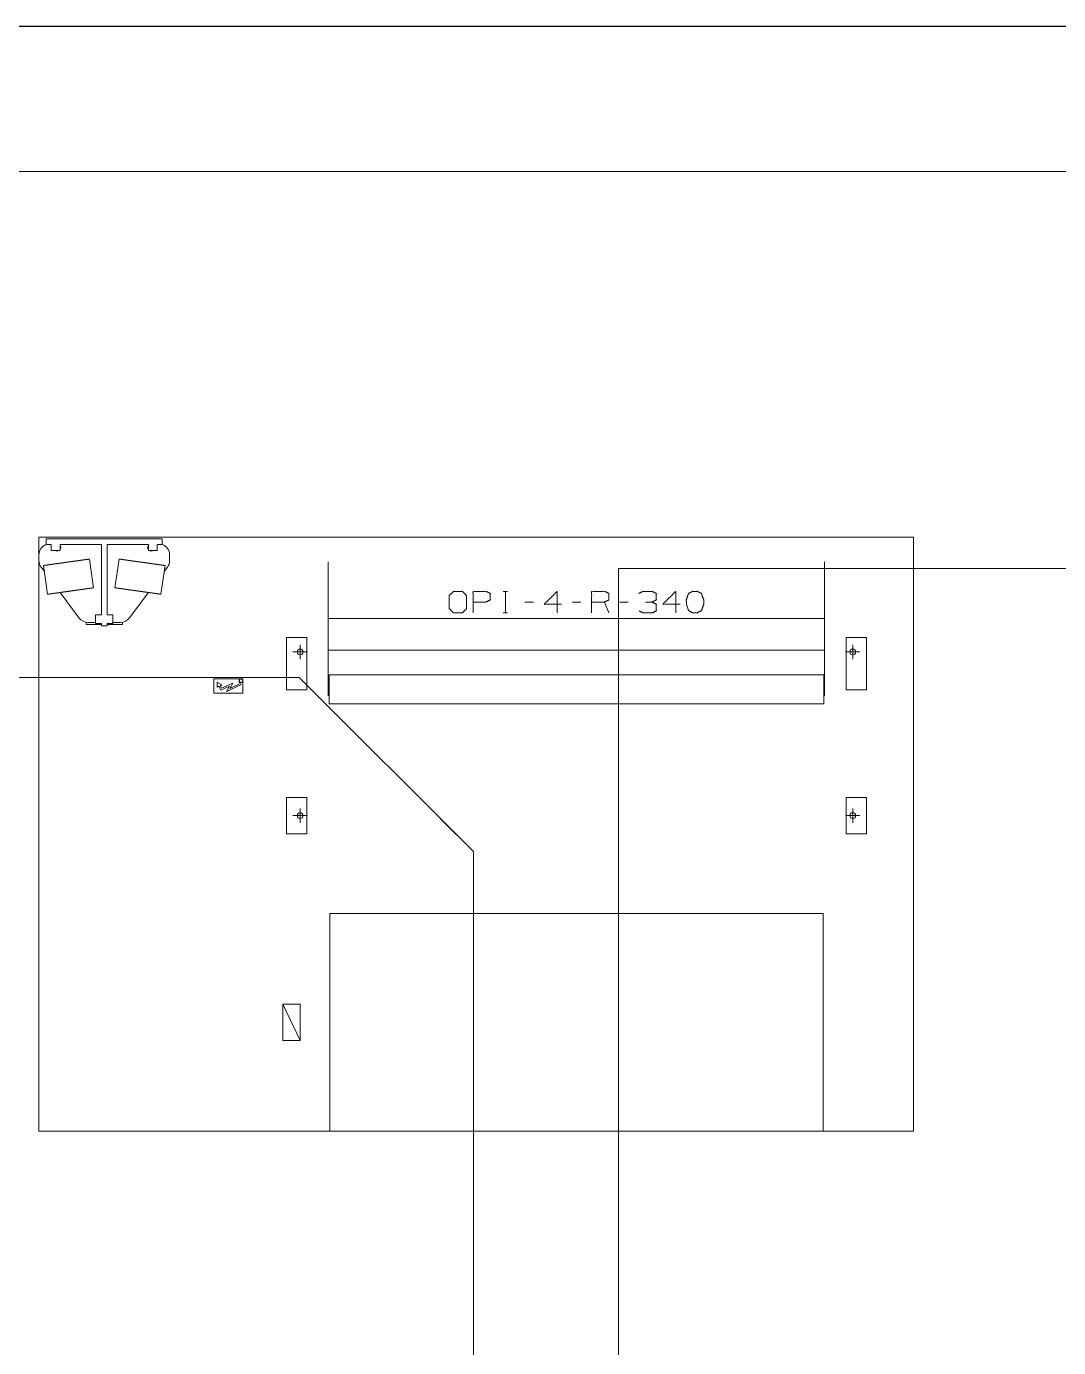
# Model space of a CAD drawing. Header units: millimetres. Extents: x 3056 to 110866, y 16649 to 58349.
# Drawn here: x 31676 to 38789, y 49244 to 58349 of the extents above; entities that cross this region are included whole.
import ezdxf

# ---------------------------------------------------------------- set-up
doc = ezdxf.new("R2010")
doc.units = ezdxf.units.MM
doc.layers.add('1', color=7, linetype='Continuous', true_color=0xffffff)

msp = doc.modelspace()

# ---------------------------------------------------------------- linework, layer by layer
at = {"layer": '1', "color": 143, "linetype": 'Continuous', "lineweight": 25}
msp.add_line((95866.5, 58349.3), (3056.5, 58349.3), dxfattribs=at)
at = {"layer": '1', "color": 143, "linetype": 'Continuous', "lineweight": 13}
for p, q in [((3056.5, 58349.3), (110866.5, 58349.3)), ((35756.5, 17862.6), (35756.5, 54613.3)), ((35756.5, 54613.3), (41956.5, 54613.3)), ((26506.5, 53863.3), (33556.5, 53863.3)), ((33556.5, 53863.3), (34756.5, 52663.3)), ((34756.5, 52663.3), (34756.5, 17862.6))]:
    msp.add_line(p, q, dxfattribs=at)
at = {"layer": '1', "color": 43, "linetype": 'Continuous', "lineweight": 13}
msp.add_line((3056.5, 58349.3), (110866.5, 58349.3), dxfattribs=at)
msp.add_line((3056.5, 58349.3), (110866.5, 58349.3), dxfattribs=at)
at = {"layer": '1', "color": 43, "linetype": 'Continuous', "lineweight": 25}
msp.add_line((110866.5, 58349.3), (3056.5, 58349.3), dxfattribs=at)
msp.add_line((110866.5, 58349.3), (3056.5, 58349.3), dxfattribs=at)
at = {"layer": '1', "color": 9, "linetype": 'Continuous', "lineweight": 13}
for p, q in [((20756.5, 57349.3), (39056.5, 57349.3)), ((37216.5, 54613.3), (39789.5, 54613.3)), ((34756.5, 52663.3), (34530.5, 52889.3)), ((35756.5, 51389.3), (35756.5, 52889.3)), ((34756.5, 52663.3), (34756.5, 51389.3))]:
    msp.add_line(p, q, dxfattribs=at)
at = {"layer": '1', "color": 4, "linetype": 'Continuous', "lineweight": 13}
for p, q in [((31762.5, 50735.3), (31762.5, 54828.3)), ((31762.5, 50735.3), (31762.5, 54828.3)), ((31762.5, 54828.3), (37790.5, 54828.3)), ((31762.5, 54828.3), (37790.5, 54828.3)), ((32612.5, 54818.3), (31812.5, 54818.3)), ((31812.5, 54818.3), (31812.5, 54778.3)), ((32612.5, 54818.3), (32612.5, 54778.3)), ((37790.5, 54828.3), (37790.5, 50735.3)), ((37790.5, 54828.3), (37790.5, 50735.3)), ((31812.5, 54778.3), (31847.5, 54778.3)), ((31847.5, 54778.3), (31847.5, 54738.3)), ((31907.5, 54738.3), (31847.5, 54738.3)), ((31907.5, 54778.3), (32192.5, 54778.3)), ((31907.5, 54778.3), (31907.5, 54738.3)), ((32192.5, 54778.3), (32192.5, 54295.3)), ((32232.5, 54778.3), (32517.5, 54778.3)), ((32232.5, 54778.3), (32232.5, 54295.3)), ((32517.5, 54778.3), (32517.5, 54738.3)), ((32577.5, 54738.3), (32517.5, 54738.3)), ((32577.5, 54778.3), (32612.5, 54778.3)), ((32577.5, 54778.3), (32577.5, 54738.3)), ((31793.8, 54634.1), (31821.7, 54436)), ((32138.6, 54480.5), (32110.7, 54678.6)), ((32314.2, 54678.6), (32286.4, 54480.5)), ((32603.3, 54436), (32631.1, 54634.1)), ((32662.5, 54708.3), (32662.5, 54667.3)), ((31777.5, 54622.3), (31799.7, 54592.7)), ((32625.3, 54592.7), (32647.5, 54622.3)), ((31908.1, 54448.1), (32040, 54272.3)), ((32385, 54272.3), (32516.9, 54448.1)), ((34961.3, 54456), (34991, 54456)), ((34976.9, 54456), (34976.9, 54307.5)), ((35170.1, 54382.5), (35110.7, 54382.5)), ((35496.9, 54382.5), (35437.6, 54382.5)), ((35690.1, 54307.5), (35660.4, 54382.5)), ((35823.8, 54382.5), (35764.4, 54382.5)), ((32192.5, 54295.3), (32152.5, 54295.3)), ((32152.5, 54295.3), (32152.5, 54235.3)), ((32232.5, 54295.3), (32272.5, 54295.3)), ((32272.5, 54295.3), (32272.5, 54235.3)), ((37176.4, 54270), (33756.5, 54270)), ((34961.3, 54307.5), (34991, 54307.5)), ((32087.5, 54243.3), (32087.5, 54227.3)), ((32087.5, 54227.3), (32192.5, 54227.3)), ((32152.5, 54242.3), (32100, 54242.3)), ((32192.5, 54235.3), (32152.5, 54235.3)), ((32192.5, 54235.3), (32192.5, 54217.3)), ((32232.5, 54217.3), (32192.5, 54217.3)), ((32232.5, 54235.3), (32232.5, 54217.3)), ((32232.5, 54235.3), (32272.5, 54235.3)), ((32232.5, 54227.3), (32337.5, 54227.3)), ((32325, 54242.3), (32272.5, 54242.3)), ((32337.5, 54243.3), (32337.5, 54227.3)), ((33467.5, 53778.3), (33467.5, 54138.3)), ((33467.5, 54138.3), (33608, 54138.3)), ((33562.5, 54088.3), (33562.5, 53988.3)), ((33608, 54138.3), (33608, 53778.3)), ((37325, 53778.3), (37325, 54138.3)), ((37325, 54138.3), (37465, 54138.3)), ((37370.5, 54088.3), (37370.5, 53988.3)), ((37465, 54138.3), (37465, 53778.3)), ((33512.5, 54038.3), (33612.5, 54038.3)), ((33756.5, 54050.9), (37176.4, 54050.9)), ((37320.5, 54038.3), (37420.5, 54038.3)), ((32967.5, 53853.3), (33167.5, 53853.3)), ((32967.5, 53753.3), (32967.5, 53853.3)), ((33021.6, 53811.1), (32990.9, 53830.3)), ((32990.9, 53796.8), (32990.9, 53830.3)), ((33010.6, 53806), (33021.6, 53811.1)), ((33020.9, 53787.9), (33097.8, 53824)), ((33154.3, 53811.9), (33055.5, 53765.6)), ((33078.4, 53787.4), (33097.8, 53824)), ((33149.6, 53820.8), (33078.4, 53787.4)), ((33142.5, 53828.3), (33142.5, 53853.3)), ((33167.5, 53828.3), (33142.5, 53828.3)), ((33154.3, 53811.9), (33149.6, 53820.8)), ((33167.5, 53853.3), (33167.5, 53753.3)), ((33762.5, 53680.3), (33762.5, 53880.3)), ((33762.5, 53880.3), (37170.5, 53880.3)), ((37170.5, 53880.3), (37170.5, 53680.3)), ((33167.5, 53753.3), (32967.5, 53753.3)), ((32990.9, 53796.8), (33001.5, 53801.8)), ((33016.8, 53775), (33001.5, 53801.8)), ((33020.9, 53787.9), (33010.6, 53806)), ((33074.9, 53802.2), (33016.8, 53775)), ((33055.5, 53765.6), (33074.9, 53802.2)), ((33608, 53778.3), (33467.5, 53778.3)), ((37465, 53778.3), (37325, 53778.3)), ((37170.5, 53680.3), (33762.5, 53680.3)), ((33467.5, 53035.3), (33608, 53035.3)), ((33467.5, 52785.3), (33467.5, 53035.3)), ((33608, 53035.3), (33608, 52785.3)), ((37325, 52785.3), (37325, 53035.3)), ((37325, 53035.3), (37465, 53035.3)), ((37465, 53035.3), (37465, 52785.3)), ((33512.5, 52910.3), (33612.5, 52910.3)), ((33562.5, 52960.3), (33562.5, 52860.3)), ((37320.5, 52910.3), (37420.5, 52910.3)), ((37370.5, 52960.3), (37370.5, 52860.3)), ((33608, 52785.3), (33467.5, 52785.3)), ((37465, 52785.3), (37325, 52785.3)), ((37166.5, 52235.3), (33766.5, 52235.3)), ((33442.5, 51610.3), (33562.5, 51360.3)), ((33442.5, 51610.3), (33562.5, 51610.3)), ((33442.5, 51360.3), (33442.5, 51610.3)), ((33562.5, 51610.3), (33562.5, 51360.3)), ((33562.5, 51360.3), (33442.5, 51360.3)), ((37790.5, 50735.3), (31762.5, 50735.3)), ((37790.5, 50735.3), (31762.5, 50735.3))]:
    msp.add_line(p, q, dxfattribs=at)
for centre, radius in [((33562.5, 54038.3), 20), ((37370.5, 54038.3), 20), ((33155, 53840.8), 12.5), ((33562.5, 52910.3), 20), ((37370.5, 52910.3), 20)]:
    msp.add_circle(centre, radius, dxfattribs=at)
for centre, radius, start, end in [((31837.5, 54708.3), 75, 109.47234, 180), ((31887.5, 54758.3), 25, 233.12812, 270), ((31887.5, 54758.3), 25, 270, 306.87188), ((31887.5, 54758.3), 25, 323.13375, 36.87188), ((32537.5, 54758.3), 25, 143.12812, 216.86625), ((32537.5, 54758.3), 25, 233.12812, 270), ((32537.5, 54758.3), 25, 270, 306.87188), ((32587.5, 54708.3), 75, 0, 70.52766), ((31837.5, 54667.3), 75, 180, 216.8699), ((32587.5, 54667.3), 75, 323.1301, 0), ((32100, 54317.3), 75, 216.8699, 270), ((32325, 54317.3), 75, 270, 323.1301)]:
    msp.add_arc(centre, radius, start, end, dxfattribs=at)
for points, knots in [([(32110.7, 54678.6), (32110.6, 54678.6), (32110.5, 54678.6), (32110.3, 54678.5), (32109.8, 54678.5), (32109.1, 54678.4), (32108.2, 54678.2), (32107.1, 54678.1), (32105.8, 54677.9), (32104.3, 54677.7), (32103.5, 54677.6), (32102.6, 54677.5), (32100.7, 54677.2), (32099.7, 54677), (32098.7, 54676.9), (32096.4, 54676.6), (32095.2, 54676.4), (32094, 54676.2), (32092.7, 54676.1), (32091.4, 54675.9), (32090, 54675.7), (32088.6, 54675.5), (32087.1, 54675.3), (32085.6, 54675.1), (32084, 54674.8), (32082.4, 54674.6), (32079.1, 54674.2), (32075.7, 54673.7), (32073.8, 54673.4), (32070.1, 54672.9), (32068.3, 54672.6), (32064.3, 54672.1), (32060.3, 54671.5), (32056, 54670.9), (32053.9, 54670.6), (32049.5, 54670), (32047.2, 54669.7), (32042.7, 54669), (32040.3, 54668.7), (32038, 54668.4), (32035.5, 54668), (32033.1, 54667.7), (32030.7, 54667.3), (32025.7, 54666.6), (32023.2, 54666.3), (32018.1, 54665.6), (32015.5, 54665.2), (32010.3, 54664.5), (32007.7, 54664.1), (32002.3, 54663.4), (31999.6, 54663), (31996.9, 54662.6), (31994.2, 54662.2), (31991.5, 54661.8), (31986, 54661.1), (31983.2, 54660.7), (31980.4, 54660.3), (31977.6, 54659.9), (31972, 54659.1), (31966.4, 54658.3), (31963.6, 54657.9), (31957.9, 54657.1), (31955.1, 54656.7), (31952.3, 54656.3), (31946.6, 54655.5), (31941, 54654.7), (31938.2, 54654.3), (31935.4, 54653.9), (31932.6, 54653.6), (31929.7, 54653.2), (31927, 54652.8), (31924.2, 54652.4), (31921.4, 54652), (31918.6, 54651.6), (31913.1, 54650.8), (31910.4, 54650.4), (31907.7, 54650.1), (31902.3, 54649.3), (31899.6, 54648.9), (31894.3, 54648.2), (31891.7, 54647.8), (31886.5, 54647.1), (31883.9, 54646.7), (31878.9, 54646), (31876.4, 54645.7), (31873.9, 54645.3), (31871.4, 54645), (31866.6, 54644.3), (31864.3, 54644), (31861.9, 54643.6), (31859.6, 54643.3), (31857.3, 54643), (31855.1, 54642.7), (31852.9, 54642.4), (31850.7, 54642), (31848.5, 54641.7), (31844.3, 54641.2), (31840.3, 54640.6), (31836.3, 54640), (31834.4, 54639.8), (31830.7, 54639.2), (31828.9, 54639), (31825.5, 54638.5), (31822.1, 54638), (31819, 54637.6), (31817.5, 54637.4), (31816, 54637.2), (31813.2, 54636.8), (31810.6, 54636.4), (31808.2, 54636.1), (31805.9, 54635.8), (31804.9, 54635.6), (31803.8, 54635.5), (31802, 54635.2), (31801.1, 54635.1), (31800.3, 54635), (31798.8, 54634.8), (31798.1, 54634.7), (31797.5, 54634.6), (31796.9, 54634.5), (31796.4, 54634.4), (31795.5, 54634.3), (31795.1, 54634.2), (31794.8, 54634.2), (31794.5, 54634.2), (31794.3, 54634.1), (31794, 54634.1), (31793.9, 54634.1), (31793.8, 54634.1)], [0, 0, 0.000316, 0.0008, 0.001276, 0.002864, 0.005091, 0.007947, 0.01143, 0.015529, 0.020255, 0.022918, 0.025591, 0.031527, 0.034791, 0.038065, 0.045187, 0.049035, 0.052894, 0.057025, 0.061159, 0.065575, 0.069994, 0.074685, 0.079379, 0.084337, 0.089289, 0.099734, 0.11068, 0.116407, 0.128087, 0.134059, 0.146449, 0.15929, 0.172575, 0.179422, 0.193313, 0.200362, 0.21484, 0.222262, 0.229686, 0.237273, 0.244863, 0.252622, 0.268283, 0.276191, 0.292299, 0.300479, 0.316962, 0.325269, 0.342103, 0.350618, 0.359135, 0.367742, 0.376352, 0.393718, 0.402469, 0.411226, 0.420037, 0.437695, 0.455447, 0.464329, 0.482155, 0.49108, 0.5, 0.51785, 0.535668, 0.544561, 0.553451, 0.562303, 0.57116, 0.579971, 0.588779, 0.597528, 0.606279, 0.623654, 0.632263, 0.640862, 0.657905, 0.666319, 0.683036, 0.691344, 0.707709, 0.715756, 0.731714, 0.739628, 0.747378, 0.755134, 0.770322, 0.777744, 0.785159, 0.792396, 0.799635, 0.806684, 0.813738, 0.820586, 0.827431, 0.840707, 0.853557, 0.865947, 0.87191, 0.883598, 0.889318, 0.900272, 0.910709, 0.920629, 0.92532, 0.930006, 0.938839, 0.947114, 0.954819, 0.961941, 0.965207, 0.96847, 0.974415, 0.97708, 0.979742, 0.984469, 0.986522, 0.988578, 0.990313, 0.992059, 0.994914, 0.996024, 0.997136, 0.997928, 0.99873, 0.999681, 0.999839, 1, 1]), ([(32631.1, 54634.1), (32631, 54634.1), (32631, 54634.1), (32630.7, 54634.1), (32630.4, 54634.2), (32630.2, 54634.2), (32629.8, 54634.2), (32629.5, 54634.3), (32628.6, 54634.4), (32628, 54634.5), (32627.5, 54634.6), (32626.8, 54634.7), (32626.2, 54634.8), (32624.7, 54635), (32623.8, 54635.1), (32623, 54635.2), (32621.1, 54635.5), (32620.1, 54635.6), (32619, 54635.8), (32616.8, 54636.1), (32614.3, 54636.4), (32611.7, 54636.8), (32608.9, 54637.2), (32607.4, 54637.4), (32605.9, 54637.6), (32602.8, 54638), (32599.5, 54638.5), (32596, 54639), (32592.4, 54639.5), (32590.5, 54639.8), (32588.6, 54640), (32584.7, 54640.6), (32580.6, 54641.2), (32576.4, 54641.7), (32574.2, 54642), (32572.1, 54642.4), (32569.8, 54642.7), (32567.6, 54643), (32565.3, 54643.3), (32563, 54643.6), (32560.7, 54644), (32558.3, 54644.3), (32553.5, 54645), (32551, 54645.3), (32548.6, 54645.7), (32546.1, 54646), (32541, 54646.7), (32538.5, 54647.1), (32533.3, 54647.8), (32530.6, 54648.2), (32525.4, 54648.9), (32522.7, 54649.3), (32517.3, 54650.1), (32514.6, 54650.4), (32511.8, 54650.8), (32506.3, 54651.6), (32503.6, 54652), (32500.8, 54652.4), (32498, 54652.8), (32495.2, 54653.2), (32492.4, 54653.6), (32489.6, 54653.9), (32486.8, 54654.3), (32483.9, 54654.7), (32478.3, 54655.5), (32472.6, 54656.3), (32469.8, 54656.7), (32467, 54657.1), (32461.3, 54657.9), (32458.5, 54658.3), (32452.9, 54659.1), (32450.1, 54659.5), (32447.3, 54659.9), (32444.5, 54660.3), (32441.7, 54660.7), (32439, 54661.1), (32433.5, 54661.8), (32430.7, 54662.2), (32428, 54662.6), (32425.3, 54663), (32422.6, 54663.4), (32417.3, 54664.1), (32414.6, 54664.5), (32409.4, 54665.2), (32406.8, 54665.6), (32401.7, 54666.3), (32399.2, 54666.6), (32394.3, 54667.3), (32391.8, 54667.7), (32389.4, 54668), (32387, 54668.4), (32384.6, 54668.7), (32382.3, 54669), (32377.7, 54669.7), (32375.5, 54670), (32371.1, 54670.6), (32368.9, 54670.9), (32364.7, 54671.5), (32360.6, 54672.1), (32356.7, 54672.6), (32354.8, 54672.9), (32351.1, 54673.4), (32349.3, 54673.7), (32345.8, 54674.2), (32342.5, 54674.6), (32340.9, 54674.8), (32339.4, 54675.1), (32337.9, 54675.3), (32336.4, 54675.5), (32335, 54675.7), (32332.3, 54676.1), (32331, 54676.2), (32329.7, 54676.4), (32328.5, 54676.6), (32326.3, 54676.9), (32325.2, 54677), (32324.2, 54677.2), (32322.3, 54677.5), (32321.5, 54677.6), (32320.6, 54677.7), (32319.1, 54677.9), (32317.8, 54678.1), (32316.7, 54678.2), (32315.8, 54678.4), (32315.1, 54678.5), (32314.9, 54678.5), (32314.6, 54678.5), (32314.3, 54678.6), (32314.3, 54678.6), (32314.2, 54678.6)], [0, 0, 0.000161, 0.000319, 0.00127, 0.002072, 0.002864, 0.003976, 0.005086, 0.007941, 0.009687, 0.011422, 0.013478, 0.015531, 0.02025, 0.02292, 0.025585, 0.031522, 0.034793, 0.038059, 0.045181, 0.052886, 0.061161, 0.069994, 0.07468, 0.079371, 0.089291, 0.099728, 0.110674, 0.122121, 0.12809, 0.134053, 0.146443, 0.159293, 0.172569, 0.179414, 0.186262, 0.193308, 0.200356, 0.207596, 0.214832, 0.222256, 0.229678, 0.244866, 0.252614, 0.260372, 0.268278, 0.284244, 0.292291, 0.308656, 0.316964, 0.333681, 0.342095, 0.359129, 0.367737, 0.376346, 0.393713, 0.402472, 0.411221, 0.420029, 0.42884, 0.437697, 0.446549, 0.455439, 0.464332, 0.48215, 0.5, 0.50892, 0.517845, 0.535671, 0.544553, 0.562297, 0.571155, 0.579963, 0.588774, 0.597531, 0.606282, 0.623648, 0.632258, 0.640865, 0.649382, 0.657897, 0.674731, 0.683038, 0.699521, 0.707701, 0.723809, 0.731717, 0.747378, 0.755137, 0.762727, 0.770314, 0.777738, 0.78516, 0.799638, 0.806687, 0.820578, 0.827425, 0.84071, 0.853551, 0.865941, 0.871913, 0.883593, 0.88932, 0.900266, 0.910703, 0.915663, 0.920621, 0.925315, 0.930006, 0.934425, 0.942975, 0.947106, 0.950965, 0.954813, 0.961935, 0.965209, 0.968473, 0.974409, 0.977074, 0.979745, 0.984463, 0.98857, 0.992053, 0.994909, 0.997128, 0.99793, 0.998724, 0.999676, 0.999834, 1, 1]), ([(33756.5, 54660.5), (33756.5, 54660.4), (33756.5, 54660.1), (33756.5, 54659.6), (33756.5, 54658.9), (33756.5, 54657.9), (33756.5, 54656.8), (33756.5, 54655.5), (33756.5, 54654), (33756.5, 54652.3), (33756.5, 54650.3), (33756.5, 54648.2), (33756.5, 54645.9), (33756.5, 54644.6), (33756.5, 54642), (33756.5, 54639.2), (33756.5, 54636.2), (33756.5, 54634.6), (33756.5, 54631.3), (33756.5, 54627.9), (33756.5, 54624.2), (33756.5, 54620.3), (33756.5, 54616.2), (33756.5, 54612), (33756.5, 54607.6), (33756.5, 54603), (33756.5, 54598.2), (33756.5, 54593.2), (33756.5, 54588.1), (33756.5, 54582.7), (33756.5, 54577.2), (33756.5, 54571.6), (33756.5, 54565.8), (33756.5, 54559.8), (33756.5, 54553.6), (33756.5, 54547.3), (33756.5, 54540.8), (33756.5, 54534.2), (33756.5, 54527.4), (33756.5, 54520.5), (33756.5, 54513.4), (33756.5, 54509.8), (33756.5, 54502.5), (33756.5, 54495.1), (33756.5, 54487.5), (33756.5, 54479.8), (33756.5, 54472), (33756.5, 54464), (33756.5, 54455.9), (33756.5, 54447.7), (33756.5, 54439.4), (33756.5, 54431), (33756.5, 54422.4), (33756.5, 54413.8), (33756.5, 54405), (33756.5, 54400.6), (33756.5, 54391.7), (33756.5, 54382.7), (33756.5, 54373.7), (33756.5, 54364.5), (33756.5, 54355.2), (33756.5, 54345.9), (33756.5, 54336.5), (33756.5, 54327), (33756.5, 54317.5), (33756.5, 54307.8), (33756.5, 54298.2), (33756.5, 54288.4), (33756.5, 54278.7), (33756.5, 54268.8), (33756.5, 54259), (33756.5, 54249), (33756.5, 54239.1), (33756.5, 54229.1), (33756.5, 54219.1), (33756.5, 54209.1), (33756.5, 54199), (33756.5, 54188.9), (33756.5, 54178.9), (33756.5, 54168.8), (33756.5, 54158.7), (33756.5, 54148.6), (33756.5, 54143.5), (33756.5, 54133.5), (33756.5, 54123.4), (33756.5, 54113.3), (33756.5, 54108.3), (33756.5, 54098.3), (33756.5, 54088.3), (33756.5, 54078.3), (33756.5, 54073.3), (33756.5, 54063.4), (33756.5, 54053.5), (33756.5, 54043.7), (33756.5, 54033.9), (33756.5, 54024.2), (33756.5, 54019.3), (33756.5, 54009.7), (33756.5, 54000.1), (33756.5, 53990.6), (33756.5, 53981.1), (33756.5, 53971.7), (33756.5, 53962.4), (33756.5, 53957.8), (33756.5, 53948.6), (33756.5, 53944.1), (33756.5, 53935), (33756.5, 53926), (33756.5, 53921.6), (33756.5, 53912.8), (33756.5, 53908.4), (33756.5, 53899.7), (33756.5, 53891.2), (33756.5, 53882.7), (33756.5, 53874.4), (33756.5, 53866.2), (33756.5, 53862.1), (33756.5, 53854.1), (33756.5, 53846.2), (33756.5, 53838.4), (33756.5, 53830.7), (33756.5, 53823.2), (33756.5, 53815.8), (33756.5, 53808.6), (33756.5, 53805), (33756.5, 53798), (33756.5, 53791.1), (33756.5, 53784.4), (33756.5, 53777.8), (33756.5, 53771.4), (33756.5, 53765.1), (33756.5, 53759), (33756.5, 53756.1), (33756.5, 53750.2), (33756.5, 53744.5), (33756.5, 53741.7), (33756.5, 53736.3)], [0, 0, 0.000115, 0.000441, 0.000996, 0.001764, 0.002754, 0.003962, 0.005394, 0.007043, 0.008904, 0.010988, 0.013284, 0.015797, 0.01716, 0.019989, 0.023035, 0.026293, 0.027971, 0.031543, 0.035322, 0.039302, 0.043493, 0.047885, 0.052477, 0.057264, 0.062251, 0.067439, 0.072815, 0.078381, 0.084135, 0.090078, 0.096199, 0.102509, 0.108991, 0.11565, 0.122486, 0.129489, 0.136663, 0.143998, 0.151499, 0.15916, 0.163065, 0.170955, 0.178994, 0.187182, 0.195513, 0.203987, 0.212593, 0.221337, 0.230212, 0.239213, 0.24834, 0.257581, 0.266937, 0.276407, 0.281171, 0.290802, 0.300536, 0.310361, 0.32029, 0.330304, 0.340405, 0.350585, 0.360846, 0.371181, 0.381579, 0.392046, 0.402575, 0.413162, 0.423795, 0.43448, 0.44521, 0.455974, 0.466773, 0.477606, 0.488463, 0.499342, 0.510238, 0.521145, 0.532064, 0.542984, 0.553903, 0.559359, 0.570267, 0.581169, 0.592048, 0.597482, 0.608332, 0.619154, 0.629941, 0.635318, 0.646054, 0.656744, 0.667382, 0.677975, 0.688511, 0.693767, 0.704211, 0.714586, 0.724892, 0.735124, 0.745282, 0.755348, 0.760341, 0.770275, 0.775222, 0.785019, 0.794719, 0.799511, 0.80905, 0.813797, 0.82317, 0.832429, 0.841573, 0.850591, 0.859483, 0.863863, 0.872561, 0.881121, 0.889544, 0.897823, 0.905959, 0.913941, 0.92178, 0.925656, 0.93326, 0.940698, 0.947975, 0.955093, 0.962032, 0.968806, 0.975402, 0.978614, 0.984947, 0.991096, 0.994125, 1, 1]), ([(37176.5, 54160.5), (37176.5, 54170.7), (37176.5, 54180.9), (37176.5, 54191.1), (37176.5, 54201.2), (37176.5, 54211.4), (37176.5, 54221.5), (37176.5, 54231.6), (37176.5, 54241.7), (37176.5, 54251.8), (37176.5, 54261.8), (37176.5, 54266.8), (37176.5, 54276.7), (37176.5, 54286.6), (37176.5, 54296.4), (37176.5, 54306.2), (37176.5, 54311.1), (37176.5, 54320.8), (37176.5, 54330.4), (37176.5, 54340), (37176.5, 54349.5), (37176.5, 54358.9), (37176.5, 54368.2), (37176.5, 54377.4), (37176.5, 54382), (37176.5, 54391.1), (37176.5, 54400.1), (37176.5, 54409), (37176.5, 54417.8), (37176.5, 54426.5), (37176.5, 54435.1), (37176.5, 54443.5), (37176.5, 54451.9), (37176.5, 54460.1), (37176.5, 54468.2), (37176.5, 54476.2), (37176.5, 54484), (37176.5, 54491.7), (37176.5, 54495.6), (37176.5, 54503.1), (37176.5, 54510.4), (37176.5, 54517.6), (37176.5, 54524.7), (37176.5, 54528.2), (37176.5, 54535), (37176.5, 54541.7), (37176.5, 54548.2), (37176.5, 54554.5), (37176.5, 54560.7), (37176.5, 54563.8), (37176.5, 54569.7), (37176.5, 54575.5), (37176.5, 54581.1), (37176.5, 54586.5), (37176.5, 54591.8), (37176.5, 54596.9), (37176.5, 54601.8), (37176.5, 54606.5), (37176.5, 54611), (37176.5, 54615.3), (37176.5, 54619.5), (37176.5, 54623.4), (37176.5, 54627.2), (37176.5, 54630.7), (37176.5, 54634.1), (37176.5, 54637.3), (37176.5, 54640.2), (37176.5, 54643), (37176.5, 54645.6), (37176.5, 54648), (37176.5, 54650.1), (37176.5, 54652.1), (37176.5, 54653.8), (37176.5, 54655.4), (37176.5, 54656.8), (37176.5, 54657.9), (37176.5, 54658.8), (37176.5, 54659.2), (37176.5, 54659.8), (37176.5, 54660.2), (37176.5, 54660.4), (37176.5, 54660.5)], [0, 0, 0.020404, 0.040788, 0.061161, 0.081512, 0.101821, 0.122099, 0.142313, 0.162474, 0.182572, 0.202595, 0.212554, 0.23244, 0.25223, 0.271915, 0.291494, 0.301252, 0.32064, 0.339891, 0.359005, 0.37797, 0.396776, 0.415413, 0.433881, 0.443025, 0.461218, 0.47922, 0.497031, 0.514621, 0.532009, 0.549164, 0.566098, 0.582787, 0.599244, 0.615447, 0.631396, 0.647081, 0.6625, 0.670141, 0.685138, 0.699859, 0.714284, 0.728413, 0.735324, 0.748987, 0.762353, 0.775392, 0.788102, 0.800495, 0.806612, 0.818497, 0.830044, 0.841251, 0.852099, 0.862598, 0.872747, 0.882515, 0.891924, 0.900962, 0.90963, 0.917916, 0.925811, 0.933336, 0.940459, 0.9472, 0.95354, 0.959487, 0.965033, 0.970187, 0.974928, 0.979257, 0.983194, 0.986707, 0.989819, 0.992518, 0.994804, 0.996666, 0.997397, 0.998645, 0.999471, 0.999894, 1, 1]), ([(32138.6, 54480.5), (32138.5, 54480.5), (32138.5, 54480.5), (32138.3, 54480.5), (32138.2, 54480.5), (32137.9, 54480.5), (32137.7, 54480.4), (32137.3, 54480.4), (32137, 54480.3), (32136.1, 54480.2), (32135.5, 54480.1), (32134.9, 54480), (32134.3, 54479.9), (32133.6, 54479.8), (32132.9, 54479.7), (32132.2, 54479.6), (32131.3, 54479.5), (32130.5, 54479.4), (32128.6, 54479.1), (32127.5, 54479), (32126.5, 54478.8), (32124.3, 54478.5), (32123, 54478.4), (32121.8, 54478.2), (32119.2, 54477.8), (32116.4, 54477.4), (32114.9, 54477.2), (32113.4, 54477), (32111.8, 54476.8), (32110.3, 54476.6), (32108.6, 54476.3), (32105.2, 54475.9), (32103.5, 54475.6), (32101.7, 54475.4), (32099.9, 54475.1), (32096.1, 54474.6), (32094.1, 54474.3), (32092.2, 54474), (32088.1, 54473.4), (32086, 54473.2), (32083.9, 54472.9), (32079.5, 54472.2), (32075.1, 54471.6), (32070.5, 54471), (32068.1, 54470.6), (32065.8, 54470.3), (32061, 54469.6), (32056.1, 54468.9), (32053.6, 54468.6), (32051, 54468.2), (32045.9, 54467.5), (32040.8, 54466.8), (32038.1, 54466.4), (32035.5, 54466.1), (32030.2, 54465.3), (32024.8, 54464.5), (32019.3, 54463.8), (32016.6, 54463.4), (32013.8, 54463), (32011, 54462.6), (32008.3, 54462.2), (32002.7, 54461.4), (31999.9, 54461), (31997.1, 54460.7), (31991.4, 54459.9), (31988.6, 54459.5), (31983, 54458.7), (31977.3, 54457.9), (31971.6, 54457.1), (31968.8, 54456.7), (31963.2, 54455.9), (31960.4, 54455.5), (31957.6, 54455.1), (31952, 54454.3), (31946.4, 54453.5), (31940.9, 54452.8), (31938.2, 54452.4), (31935.5, 54452), (31932.8, 54451.6), (31930.1, 54451.2), (31924.8, 54450.5), (31922.1, 54450.1), (31919.5, 54449.8), (31914.3, 54449), (31909.2, 54448.3), (31906.7, 54448), (31904.2, 54447.6), (31899.3, 54446.9), (31894.5, 54446.2), (31892.1, 54445.9), (31889.8, 54445.6), (31885.2, 54444.9), (31880.7, 54444.3), (31876.4, 54443.7), (31872.2, 54443.1), (31868.1, 54442.5), (31864.2, 54442), (31860.4, 54441.4), (31858.6, 54441.2), (31856.8, 54440.9), (31853.3, 54440.4), (31850, 54440), (31848.4, 54439.8), (31846.8, 54439.5), (31845.4, 54439.3), (31843.9, 54439.1), (31841.1, 54438.7), (31838.4, 54438.4), (31837.2, 54438.2), (31836, 54438), (31833.7, 54437.7), (31832.7, 54437.6), (31831.7, 54437.4), (31829.8, 54437.1), (31828.9, 54437), (31828.1, 54436.9), (31827.4, 54436.8), (31826.6, 54436.7), (31826, 54436.6), (31825.3, 54436.5), (31824.8, 54436.4), (31824.2, 54436.4), (31823.3, 54436.2), (31822.9, 54436.2), (31822.6, 54436.1), (31822.3, 54436.1), (31822.1, 54436.1), (31821.9, 54436), (31821.8, 54436), (31821.7, 54436), (31821.7, 54436)], [0, 0, 0.000158, 0.000319, 0.000803, 0.001279, 0.00207, 0.002864, 0.003982, 0.005094, 0.00795, 0.009685, 0.011431, 0.013484, 0.015531, 0.017895, 0.020255, 0.02292, 0.025591, 0.031528, 0.034793, 0.038065, 0.045187, 0.049038, 0.052886, 0.061161, 0.069994, 0.074688, 0.079379, 0.084331, 0.089289, 0.094508, 0.105203, 0.11068, 0.116402, 0.122129, 0.134051, 0.140254, 0.146452, 0.159293, 0.165929, 0.172567, 0.18627, 0.200362, 0.214841, 0.222265, 0.229678, 0.244866, 0.260378, 0.268286, 0.276192, 0.292291, 0.308656, 0.316964, 0.32527, 0.342103, 0.359137, 0.376344, 0.385035, 0.393721, 0.40247, 0.411221, 0.428846, 0.437697, 0.446555, 0.464332, 0.473241, 0.491075, 0.508925, 0.52676, 0.535668, 0.553445, 0.562303, 0.571155, 0.588779, 0.606282, 0.623656, 0.632264, 0.640865, 0.64938, 0.657897, 0.67473, 0.683038, 0.691344, 0.707709, 0.723808, 0.731714, 0.739622, 0.755134, 0.770322, 0.777746, 0.785159, 0.799638, 0.81373, 0.827433, 0.84071, 0.853551, 0.865949, 0.877871, 0.883598, 0.88932, 0.900274, 0.910711, 0.915669, 0.920629, 0.925315, 0.930006, 0.938839, 0.947114, 0.950962, 0.954813, 0.961943, 0.965207, 0.968472, 0.974409, 0.97708, 0.979745, 0.982108, 0.984469, 0.986524, 0.988569, 0.990315, 0.992059, 0.994906, 0.996026, 0.997136, 0.99793, 0.998721, 0.999206, 0.999681, 0.999842, 1, 1]), ([(32603.3, 54436), (32603.2, 54436), (32603.2, 54436), (32602.9, 54436.1), (32602.6, 54436.1), (32602.3, 54436.1), (32602, 54436.2), (32601.6, 54436.2), (32600.7, 54436.4), (32600.2, 54436.4), (32599.6, 54436.5), (32599, 54436.6), (32598.3, 54436.7), (32597.6, 54436.8), (32596.8, 54436.9), (32596, 54437), (32595.1, 54437.1), (32593.3, 54437.4), (32592.2, 54437.6), (32591.2, 54437.7), (32588.9, 54438), (32587.7, 54438.2), (32586.5, 54438.4), (32583.9, 54438.7), (32581.1, 54439.1), (32579.6, 54439.3), (32576.5, 54439.8), (32575, 54440), (32571.7, 54440.4), (32568.2, 54440.9), (32566.4, 54441.2), (32564.6, 54441.4), (32560.8, 54442), (32556.9, 54442.5), (32552.8, 54443.1), (32548.6, 54443.7), (32544.2, 54444.3), (32539.8, 54444.9), (32535.2, 54445.6), (32532.8, 54445.9), (32530.5, 54446.2), (32525.7, 54446.9), (32520.7, 54447.6), (32518.2, 54448), (32515.7, 54448.3), (32510.6, 54449), (32505.4, 54449.8), (32502.8, 54450.1), (32500.2, 54450.5), (32494.9, 54451.2), (32492.1, 54451.6), (32489.5, 54452), (32486.7, 54452.4), (32484, 54452.8), (32478.5, 54453.5), (32472.9, 54454.3), (32467.4, 54455.1), (32464.6, 54455.5), (32461.8, 54455.9), (32456.1, 54456.7), (32450.5, 54457.5), (32447.6, 54457.9), (32442, 54458.7), (32436.3, 54459.5), (32433.5, 54459.9), (32427.9, 54460.7), (32425.1, 54461), (32422.3, 54461.4), (32416.7, 54462.2), (32413.9, 54462.6), (32411.1, 54463), (32408.4, 54463.4), (32405.6, 54463.8), (32400.2, 54464.5), (32394.8, 54465.3), (32389.4, 54466.1), (32386.8, 54466.4), (32384.2, 54466.8), (32379, 54467.5), (32373.9, 54468.2), (32371.4, 54468.6), (32368.9, 54468.9), (32364, 54469.6), (32359.2, 54470.3), (32356.8, 54470.6), (32354.4, 54471), (32349.9, 54471.6), (32345.4, 54472.2), (32341.1, 54472.9), (32339, 54473.2), (32336.8, 54473.4), (32332.8, 54474), (32330.8, 54474.3), (32327, 54474.8), (32323.3, 54475.4), (32321.4, 54475.6), (32319.7, 54475.9), (32316.3, 54476.3), (32314.7, 54476.6), (32313.1, 54476.8), (32311.5, 54477), (32310, 54477.2), (32308.5, 54477.4), (32305.8, 54477.8), (32303.1, 54478.2), (32301.9, 54478.4), (32300.7, 54478.5), (32298.4, 54478.8), (32297.4, 54479), (32296.4, 54479.1), (32294.5, 54479.4), (32293.6, 54479.5), (32292.8, 54479.6), (32292, 54479.7), (32291.3, 54479.8), (32290.6, 54479.9), (32290, 54480), (32289.4, 54480.1), (32288.9, 54480.2), (32288, 54480.3), (32287.6, 54480.4), (32287.3, 54480.4), (32287, 54480.5), (32286.8, 54480.5), (32286.6, 54480.5), (32286.5, 54480.5), (32286.4, 54480.5), (32286.4, 54480.5)], [0, 0, 0.000158, 0.000319, 0.00127, 0.00207, 0.002864, 0.003974, 0.005086, 0.007941, 0.009685, 0.011422, 0.013476, 0.015531, 0.017892, 0.020255, 0.02292, 0.025583, 0.031528, 0.034793, 0.038057, 0.045179, 0.049038, 0.052886, 0.061161, 0.069994, 0.074677, 0.084331, 0.089289, 0.099726, 0.11068, 0.116402, 0.122129, 0.134051, 0.146441, 0.159291, 0.172567, 0.186262, 0.200362, 0.214841, 0.222254, 0.229678, 0.244866, 0.26037, 0.268286, 0.276192, 0.292291, 0.308656, 0.316962, 0.325262, 0.342095, 0.35062, 0.359135, 0.367736, 0.376344, 0.393718, 0.411221, 0.428837, 0.437697, 0.446546, 0.464332, 0.482149, 0.491075, 0.508925, 0.52676, 0.535668, 0.553445, 0.562303, 0.571154, 0.588771, 0.59753, 0.606279, 0.614965, 0.623648, 0.640863, 0.657897, 0.67473, 0.683036, 0.691336, 0.707701, 0.723808, 0.731714, 0.739622, 0.755134, 0.770314, 0.777735, 0.785159, 0.799638, 0.81373, 0.827425, 0.834071, 0.840707, 0.853548, 0.859746, 0.87191, 0.883598, 0.88932, 0.894797, 0.905492, 0.910711, 0.915669, 0.920621, 0.925312, 0.930006, 0.938839, 0.947106, 0.950962, 0.954813, 0.961935, 0.965207, 0.968472, 0.974409, 0.97708, 0.979745, 0.982105, 0.984469, 0.986516, 0.988569, 0.990315, 0.99205, 0.994906, 0.996018, 0.997136, 0.99793, 0.998721, 0.999197, 0.999681, 0.999842, 1, 1]), ([(34620.4, 54307.5), (34679.8, 54307.5), (34709.4, 54337.2), (34709.4, 54426.3), (34679.8, 54456), (34620.4, 54456), (34589.1, 54426.3), (34589.1, 54337.2), (34620.4, 54307.5)], [0, 0, 0.127126, 0.217026, 0.407707, 0.497606, 0.624733, 0.717026, 0.907707, 1, 1]), ([(34754.1, 54307.5), (34754.1, 54456), (34843.2, 54456), (34872.9, 54441.9), (34872.9, 54396.6), (34841.6, 54382.5), (34754.1, 54382.5)], [0, 0, 0.339346, 0.542945, 0.618047, 0.721633, 0.799976, 1, 1]), ([(35363.2, 54366.9), (35244.4, 54366.9), (35333.5, 54456), (35333.5, 54307.5)], [0, 0, 0.302047, 0.622423, 1, 1]), ([(35571.3, 54307.5), (35571.3, 54456), (35660.4, 54456), (35690.1, 54441.9), (35690.1, 54396.6), (35660.4, 54382.5), (35571.3, 54382.5)], [0, 0, 0.339234, 0.542766, 0.617843, 0.721396, 0.796468, 1, 1]), ([(35987.3, 54382.5), (36016.9, 54396.6), (36016.9, 54441.9), (35987.3, 54456), (35926.3, 54456), (35896.6, 54441.9)], [0, 0, 0.160389, 0.381644, 0.542044, 0.8396, 1, 1]), ([(36180.4, 54366.9), (36061.6, 54366.9), (36150.7, 54456), (36150.7, 54307.5)], [0, 0, 0.302052, 0.622426, 1, 1]), ([(36298.5, 54307.5), (36328.2, 54323.2), (36343.8, 54366.9), (36343.8, 54396.6), (36328.2, 54441.9), (36298.5, 54456), (36268.8, 54456), (36239.1, 54441.9), (36223.5, 54396.6), (36225.1, 54366.9), (36239.1, 54323.2), (36268.8, 54307.5), (36298.5, 54307.5)], [0, 0, 0.076274, 0.181891, 0.249381, 0.358347, 0.433034, 0.500523, 0.57521, 0.684177, 0.751759, 0.856237, 0.932511, 1, 1]), ([(35898.2, 54321.6), (35926.3, 54307.5), (35987.3, 54307.5), (36016.9, 54321.6), (36016.9, 54366.9), (35987.3, 54382.5), (35941.9, 54382.5)], [0, 0, 0.126083, 0.370418, 0.502129, 0.683809, 0.818319, 1, 1]), ([(37176.5, 53736.3), (37176.5, 53741.7), (37176.5, 53747.4), (37176.5, 53753.1), (37176.5, 53759.1), (37176.5, 53765.2), (37176.5, 53771.5), (37176.5, 53778), (37176.5, 53781.3), (37176.5, 53787.9), (37176.5, 53794.8), (37176.5, 53801.7), (37176.5, 53808.9), (37176.5, 53816.2), (37176.5, 53823.6), (37176.5, 53831.1), (37176.5, 53838.8), (37176.5, 53846.6), (37176.5, 53854.6), (37176.5, 53862.6), (37176.5, 53870.8), (37176.5, 53879.2), (37176.5, 53887.6), (37176.5, 53896.1), (37176.5, 53904.8), (37176.5, 53913.5), (37176.5, 53922.4), (37176.5, 53931.4), (37176.5, 53940.4), (37176.5, 53944.9), (37176.5, 53954.1), (37176.5, 53963.4), (37176.5, 53968.1), (37176.5, 53977.5), (37176.5, 53986.9), (37176.5, 53996.5), (37176.5, 54006.1), (37176.5, 54015.7), (37176.5, 54025.4), (37176.5, 54035.2), (37176.5, 54045.1), (37176.5, 54054.9), (37176.5, 54064.9), (37176.5, 54074.8), (37176.5, 54084.8), (37176.5, 54089.8), (37176.5, 54099.9), (37176.5, 54104.9), (37176.5, 54115), (37176.5, 54125.1), (37176.5, 54135.2), (37176.5, 54145.3), (37176.5, 54155.4), (37176.5, 54160.5)], [0, 0, 0.012849, 0.026097, 0.039744, 0.05379, 0.068223, 0.08303, 0.098224, 0.106008, 0.12175, 0.137855, 0.154309, 0.171112, 0.188264, 0.205741, 0.223542, 0.241667, 0.260092, 0.278828, 0.297864, 0.317187, 0.336785, 0.356669, 0.376803, 0.397198, 0.417843, 0.438713, 0.459832, 0.481164, 0.491879, 0.513535, 0.535377, 0.546392, 0.568535, 0.590839, 0.613318, 0.635946, 0.658725, 0.681653, 0.704705, 0.727883, 0.751173, 0.774562, 0.798039, 0.821603, 0.833404, 0.85708, 0.868944, 0.892707, 0.916496, 0.940335, 0.964198, 0.988062, 1, 1]), ([(33766.5, 52235.3), (33766.5, 52235.2), (33766.5, 52234.9), (33766.5, 52234.4), (33766.5, 52234), (33766.5, 52233.2), (33766.5, 52232.2), (33766.5, 52230.9), (33766.5, 52229.5), (33766.5, 52227.9), (33766.5, 52226), (33766.5, 52224), (33766.5, 52221.8), (33766.5, 52220.6), (33766.5, 52218), (33766.5, 52215.3), (33766.5, 52212.3), (33766.5, 52209.2), (33766.5, 52205.9), (33766.5, 52202.3), (33766.5, 52198.6), (33766.5, 52194.7), (33766.5, 52192.6), (33766.5, 52188.4), (33766.5, 52184), (33766.5, 52181.7), (33766.5, 52177), (33766.5, 52172.1), (33766.5, 52167.1), (33766.5, 52161.8), (33766.5, 52159.1), (33766.5, 52153.5), (33766.5, 52147.8), (33766.5, 52141.9), (33766.5, 52135.8), (33766.5, 52129.6), (33766.5, 52123.1), (33766.5, 52116.5), (33766.5, 52109.7), (33766.5, 52102.8), (33766.5, 52095.7), (33766.5, 52088.4), (33766.5, 52080.9), (33766.5, 52073.3), (33766.5, 52065.5), (33766.5, 52057.6), (33766.5, 52053.6), (33766.5, 52045.4), (33766.5, 52037.1), (33766.5, 52028.6), (33766.5, 52020), (33766.5, 52011.2), (33766.5, 52002.3), (33766.5, 51993.3), (33766.5, 51984.1), (33766.5, 51974.7), (33766.5, 51965.3), (33766.5, 51955.7), (33766.5, 51946), (33766.5, 51941), (33766.5, 51931.1), (33766.5, 51921.1), (33766.5, 51910.9), (33766.5, 51900.7), (33766.5, 51890.3), (33766.5, 51885.1), (33766.5, 51874.5), (33766.5, 51863.9), (33766.5, 51853.1), (33766.5, 51842.3), (33766.5, 51831.3), (33766.5, 51820.3), (33766.5, 51809.1), (33766.5, 51797.9), (33766.5, 51792.2), (33766.5, 51780.9), (33766.5, 51769.4), (33766.5, 51763.7), (33766.5, 51752.1), (33766.5, 51746.3), (33766.5, 51734.7), (33766.5, 51722.9), (33766.5, 51711.1), (33766.5, 51705.2), (33766.5, 51693.4), (33766.5, 51681.4), (33766.5, 51669.4), (33766.5, 51657.4), (33766.5, 51645.3), (33766.5, 51633.1), (33766.5, 51621), (33766.5, 51608.7), (33766.5, 51596.5), (33766.5, 51590.4), (33766.5, 51578.1), (33766.5, 51565.7), (33766.5, 51553.4), (33766.5, 51541), (33766.5, 51528.7), (33766.5, 51516.3), (33766.5, 51503.9), (33766.5, 51491.5), (33766.5, 51485.3)], [0, 0, 0.000134, 0.000543, 0.001228, 0.001707, 0.002801, 0.004163, 0.005807, 0.007712, 0.009892, 0.012347, 0.015064, 0.018055, 0.019622, 0.023015, 0.02667, 0.0306, 0.034791, 0.039243, 0.043963, 0.048944, 0.05418, 0.056931, 0.062555, 0.068439, 0.071445, 0.07771, 0.084229, 0.090996, 0.098009, 0.101643, 0.109023, 0.11665, 0.124524, 0.132631, 0.140977, 0.149557, 0.158369, 0.167415, 0.176686, 0.186175, 0.195898, 0.205832, 0.215992, 0.226364, 0.23694, 0.242288, 0.253175, 0.264273, 0.275576, 0.28707, 0.298761, 0.31065, 0.322722, 0.334977, 0.347416, 0.360032, 0.372823, 0.385784, 0.392353, 0.405568, 0.418946, 0.432478, 0.446166, 0.460009, 0.466966, 0.481028, 0.495237, 0.509574, 0.524052, 0.538657, 0.553389, 0.568249, 0.58322, 0.590763, 0.605904, 0.621151, 0.628806, 0.644209, 0.651956, 0.667506, 0.683141, 0.698868, 0.706749, 0.722596, 0.738521, 0.754516, 0.770574, 0.786703, 0.802881, 0.819123, 0.835408, 0.851734, 0.859926, 0.876316, 0.892734, 0.909188, 0.92567, 0.942165, 0.958676, 0.9752, 0.991731, 1, 1]), ([(37166.5, 51485.3), (37166.5, 51497.7), (37166.5, 51510.1), (37166.5, 51522.5), (37166.5, 51534.9), (37166.5, 51547.2), (37166.5, 51559.6), (37166.5, 51571.9), (37166.5, 51584.2), (37166.5, 51596.5), (37166.5, 51602.6), (37166.5, 51614.8), (37166.5, 51627), (37166.5, 51639.2), (37166.5, 51651.3), (37166.5, 51663.4), (37166.5, 51675.4), (37166.5, 51687.4), (37166.5, 51699.3), (37166.5, 51711.1), (37166.5, 51722.9), (37166.5, 51734.7), (37166.5, 51746.3), (37166.5, 51757.9), (37166.5, 51769.4), (37166.5, 51775.2), (37166.5, 51786.6), (37166.5, 51792.2), (37166.5, 51803.5), (37166.5, 51814.7), (37166.5, 51820.3), (37166.5, 51831.3), (37166.5, 51842.3), (37166.5, 51853.1), (37166.5, 51863.9), (37166.5, 51869.2), (37166.5, 51879.8), (37166.5, 51890.3), (37166.5, 51900.7), (37166.5, 51910.9), (37166.5, 51921.1), (37166.5, 51931.1), (37166.5, 51941), (37166.5, 51950.8), (37166.5, 51960.5), (37166.5, 51970), (37166.5, 51974.7), (37166.5, 51984.1), (37166.5, 51993.3), (37166.5, 52002.3), (37166.5, 52011.2), (37166.5, 52020), (37166.5, 52028.6), (37166.5, 52037.1), (37166.5, 52045.4), (37166.5, 52053.6), (37166.5, 52061.6), (37166.5, 52069.5), (37166.5, 52077.2), (37166.5, 52084.7), (37166.5, 52092.1), (37166.5, 52099.3), (37166.5, 52106.3), (37166.5, 52113.2), (37166.5, 52119.9), (37166.5, 52126.4), (37166.5, 52132.7), (37166.5, 52138.9), (37166.5, 52144.9), (37166.5, 52147.8), (37166.5, 52153.5), (37166.5, 52159.1), (37166.5, 52161.8), (37166.5, 52167.1), (37166.5, 52172.1), (37166.5, 52177), (37166.5, 52181.7), (37166.5, 52186.2), (37166.5, 52190.5), (37166.5, 52194.7), (37166.5, 52198.6), (37166.5, 52200.5), (37166.5, 52204.1), (37166.5, 52207.5), (37166.5, 52209.2), (37166.5, 52212.3), (37166.5, 52215.3), (37166.5, 52216.7), (37166.5, 52219.3), (37166.5, 52221.8), (37166.5, 52224), (37166.5, 52226), (37166.5, 52227.9), (37166.5, 52229.5), (37166.5, 52230.9), (37166.5, 52232.2), (37166.5, 52232.7), (37166.5, 52233.7), (37166.5, 52234.4), (37166.5, 52234.6), (37166.5, 52235), (37166.5, 52235.2), (37166.5, 52235.3)], [0, 0, 0.016531, 0.033062, 0.049579, 0.06609, 0.082578, 0.099046, 0.115486, 0.13189, 0.148266, 0.156429, 0.172734, 0.188998, 0.205204, 0.221361, 0.237455, 0.253478, 0.269438, 0.285327, 0.301132, 0.316859, 0.332494, 0.348044, 0.363496, 0.378849, 0.386497, 0.401695, 0.409237, 0.424266, 0.439181, 0.446611, 0.461343, 0.475948, 0.490426, 0.504763, 0.511867, 0.526, 0.539991, 0.553834, 0.567522, 0.581054, 0.594432, 0.607647, 0.620693, 0.633569, 0.646276, 0.652584, 0.665023, 0.677278, 0.68935, 0.701239, 0.71293, 0.724424, 0.735727, 0.746825, 0.757712, 0.768401, 0.778878, 0.789144, 0.799191, 0.80902, 0.818622, 0.828006, 0.837165, 0.846097, 0.854796, 0.863256, 0.871483, 0.879477, 0.88335, 0.890977, 0.898357, 0.901991, 0.909004, 0.915771, 0.92229, 0.928555, 0.934567, 0.940317, 0.94582, 0.951056, 0.953546, 0.958393, 0.962979, 0.965209, 0.9694, 0.97333, 0.975157, 0.978685, 0.981945, 0.984936, 0.987653, 0.990108, 0.992288, 0.994193, 0.995837, 0.996585, 0.997813, 0.998772, 0.999111, 0.999661, 0.999929, 1, 1]), ([(33766.5, 51485.3), (33766.5, 51472.9), (33766.5, 51460.5), (33766.5, 51448.1), (33766.5, 51435.7), (33766.5, 51423.4), (33766.5, 51411), (33766.5, 51398.7), (33766.5, 51386.4), (33766.5, 51374.1), (33766.5, 51361.8), (33766.5, 51349.6), (33766.5, 51337.5), (33766.5, 51325.3), (33766.5, 51313.2), (33766.5, 51301.2), (33766.5, 51289.2), (33766.5, 51277.2), (33766.5, 51265.4), (33766.5, 51253.5), (33766.5, 51241.8), (33766.5, 51230.1), (33766.5, 51218.5), (33766.5, 51206.9), (33766.5, 51195.4), (33766.5, 51184), (33766.5, 51172.7), (33766.5, 51161.5), (33766.5, 51150.3), (33766.5, 51139.3), (33766.5, 51128.3), (33766.5, 51117.5), (33766.5, 51106.7), (33766.5, 51096.1), (33766.5, 51085.5), (33766.5, 51075.1), (33766.5, 51069.9), (33766.5, 51059.7), (33766.5, 51049.5), (33766.5, 51039.5), (33766.5, 51029.6), (33766.5, 51019.8), (33766.5, 51010.1), (33766.5, 51000.6), (33766.5, 50991.2), (33766.5, 50981.9), (33766.5, 50972.8), (33766.5, 50963.8), (33766.5, 50959.4), (33766.5, 50950.6), (33766.5, 50942), (33766.5, 50933.5), (33766.5, 50925.2), (33766.5, 50917), (33766.5, 50909), (33766.5, 50901.1), (33766.5, 50897.3), (33766.5, 50889.7), (33766.5, 50882.2), (33766.5, 50874.9), (33766.5, 50867.8), (33766.5, 50860.9), (33766.5, 50854.1), (33766.5, 50847.5), (33766.5, 50841), (33766.5, 50834.8), (33766.5, 50828.7), (33766.5, 50822.8), (33766.5, 50817.1), (33766.5, 50811.5), (33766.5, 50806.2), (33766.5, 50801), (33766.5, 50796), (33766.5, 50791.2), (33766.5, 50786.6), (33766.5, 50782.2), (33766.5, 50778), (33766.5, 50775.9), (33766.5, 50772), (33766.5, 50768.3), (33766.5, 50764.7), (33766.5, 50761.4), (33766.5, 50758.3), (33766.5, 50755.3), (33766.5, 50752.6), (33766.5, 50750), (33766.5, 50747.7), (33766.5, 50745.5), (33766.5, 50743.6), (33766.5, 50741.9), (33766.5, 50740.3), (33766.5, 50739.7), (33766.5, 50738.4), (33766.5, 50737.4), (33766.5, 50736.6), (33766.5, 50736), (33766.5, 50735.6), (33766.5, 50735.3), (33766.5, 50735.3)], [0, 0, 0.016538, 0.033062, 0.049587, 0.06609, 0.082578, 0.099046, 0.115486, 0.131897, 0.148266, 0.164599, 0.180884, 0.197119, 0.213304, 0.229426, 0.245484, 0.261479, 0.277404, 0.293251, 0.30902, 0.324704, 0.340297, 0.355798, 0.371201, 0.386504, 0.401695, 0.416787, 0.431759, 0.446611, 0.461343, 0.475948, 0.490426, 0.50477, 0.518972, 0.533034, 0.546948, 0.553834, 0.567522, 0.581061, 0.594439, 0.607647, 0.6207, 0.633576, 0.646283, 0.658807, 0.671154, 0.683318, 0.695298, 0.701239, 0.71293, 0.724431, 0.735727, 0.746825, 0.757719, 0.768401, 0.778878, 0.784015, 0.794168, 0.804102, 0.813825, 0.823321, 0.832592, 0.841631, 0.85045, 0.85903, 0.867376, 0.875483, 0.88335, 0.890977, 0.898365, 0.905505, 0.912391, 0.919037, 0.925423, 0.931561, 0.937445, 0.943069, 0.94582, 0.951063, 0.956037, 0.960757, 0.965209, 0.9694, 0.97333, 0.976992, 0.980386, 0.983511, 0.986362, 0.988951, 0.991265, 0.993311, 0.9942, 0.995837, 0.997199, 0.998293, 0.999118, 0.999661, 0.999936, 1, 1]), ([(37166.5, 50735.3), (37166.5, 50735.3), (37166.5, 50735.6), (37166.5, 50735.7), (37166.5, 50736.2), (37166.5, 50736.9), (37166.5, 50737.9), (37166.5, 50739), (37166.5, 50740.3), (37166.5, 50741.9), (37166.5, 50743.6), (37166.5, 50745.5), (37166.5, 50747.7), (37166.5, 50750), (37166.5, 50752.6), (37166.5, 50755.3), (37166.5, 50758.3), (37166.5, 50761.4), (37166.5, 50764.7), (37166.5, 50768.3), (37166.5, 50772), (37166.5, 50775.9), (37166.5, 50778), (37166.5, 50782.2), (37166.5, 50786.6), (37166.5, 50788.9), (37166.5, 50793.6), (37166.5, 50796), (37166.5, 50801), (37166.5, 50806.2), (37166.5, 50811.5), (37166.5, 50817.1), (37166.5, 50822.8), (37166.5, 50828.7), (37166.5, 50834.8), (37166.5, 50837.9), (37166.5, 50844.2), (37166.5, 50850.7), (37166.5, 50857.4), (37166.5, 50864.3), (37166.5, 50871.3), (37166.5, 50878.5), (37166.5, 50882.2), (37166.5, 50889.7), (37166.5, 50897.3), (37166.5, 50901.1), (37166.5, 50909), (37166.5, 50917), (37166.5, 50921.1), (37166.5, 50929.3), (37166.5, 50937.7), (37166.5, 50946.3), (37166.5, 50950.6), (37166.5, 50959.4), (37166.5, 50968.3), (37166.5, 50977.3), (37166.5, 50986.5), (37166.5, 50995.9), (37166.5, 51005.3), (37166.5, 51014.9), (37166.5, 51024.6), (37166.5, 51034.5), (37166.5, 51044.5), (37166.5, 51054.6), (37166.5, 51064.8), (37166.5, 51075.1), (37166.5, 51085.5), (37166.5, 51096.1), (37166.5, 51106.7), (37166.5, 51117.5), (37166.5, 51128.3), (37166.5, 51139.3), (37166.5, 51150.3), (37166.5, 51161.5), (37166.5, 51172.7), (37166.5, 51184), (37166.5, 51195.4), (37166.5, 51206.9), (37166.5, 51218.5), (37166.5, 51230.1), (37166.5, 51241.8), (37166.5, 51253.5), (37166.5, 51265.4), (37166.5, 51277.2), (37166.5, 51289.2), (37166.5, 51301.2), (37166.5, 51313.2), (37166.5, 51325.3), (37166.5, 51337.5), (37166.5, 51349.6), (37166.5, 51361.8), (37166.5, 51374.1), (37166.5, 51386.4), (37166.5, 51398.7), (37166.5, 51411), (37166.5, 51423.4), (37166.5, 51435.7), (37166.5, 51448.1), (37166.5, 51454.3), (37166.5, 51466.7), (37166.5, 51479.1), (37166.5, 51485.3)], [0, 0, 0.000064, 0.000339, 0.000543, 0.001228, 0.00218, 0.003415, 0.004911, 0.006689, 0.008735, 0.011049, 0.013638, 0.016489, 0.019614, 0.023008, 0.02667, 0.0306, 0.034791, 0.039243, 0.043963, 0.048937, 0.05418, 0.056931, 0.062555, 0.068439, 0.071445, 0.07771, 0.080963, 0.087609, 0.094495, 0.101635, 0.109023, 0.11665, 0.124517, 0.132624, 0.136744, 0.145204, 0.153903, 0.162828, 0.171987, 0.18137, 0.19098, 0.195898, 0.205832, 0.215985, 0.221122, 0.231599, 0.242281, 0.247728, 0.258728, 0.269925, 0.28132, 0.28707, 0.298761, 0.310643, 0.322715, 0.33497, 0.347409, 0.360032, 0.372823, 0.385784, 0.398915, 0.412215, 0.42567, 0.43928, 0.453052, 0.466966, 0.481028, 0.49523, 0.509574, 0.524052, 0.538657, 0.553389, 0.568241, 0.583213, 0.598305, 0.613496, 0.628799, 0.644202, 0.659703, 0.675296, 0.69098, 0.706749, 0.722596, 0.738521, 0.754516, 0.770574, 0.786696, 0.802881, 0.819116, 0.835401, 0.851734, 0.868103, 0.884514, 0.900954, 0.917422, 0.93391, 0.950413, 0.958676, 0.9752, 0.991731, 1, 1])]:
    msp.add_open_spline(points, degree=1, knots=knots, dxfattribs=at)

doc.saveas('drawing.dxf')
